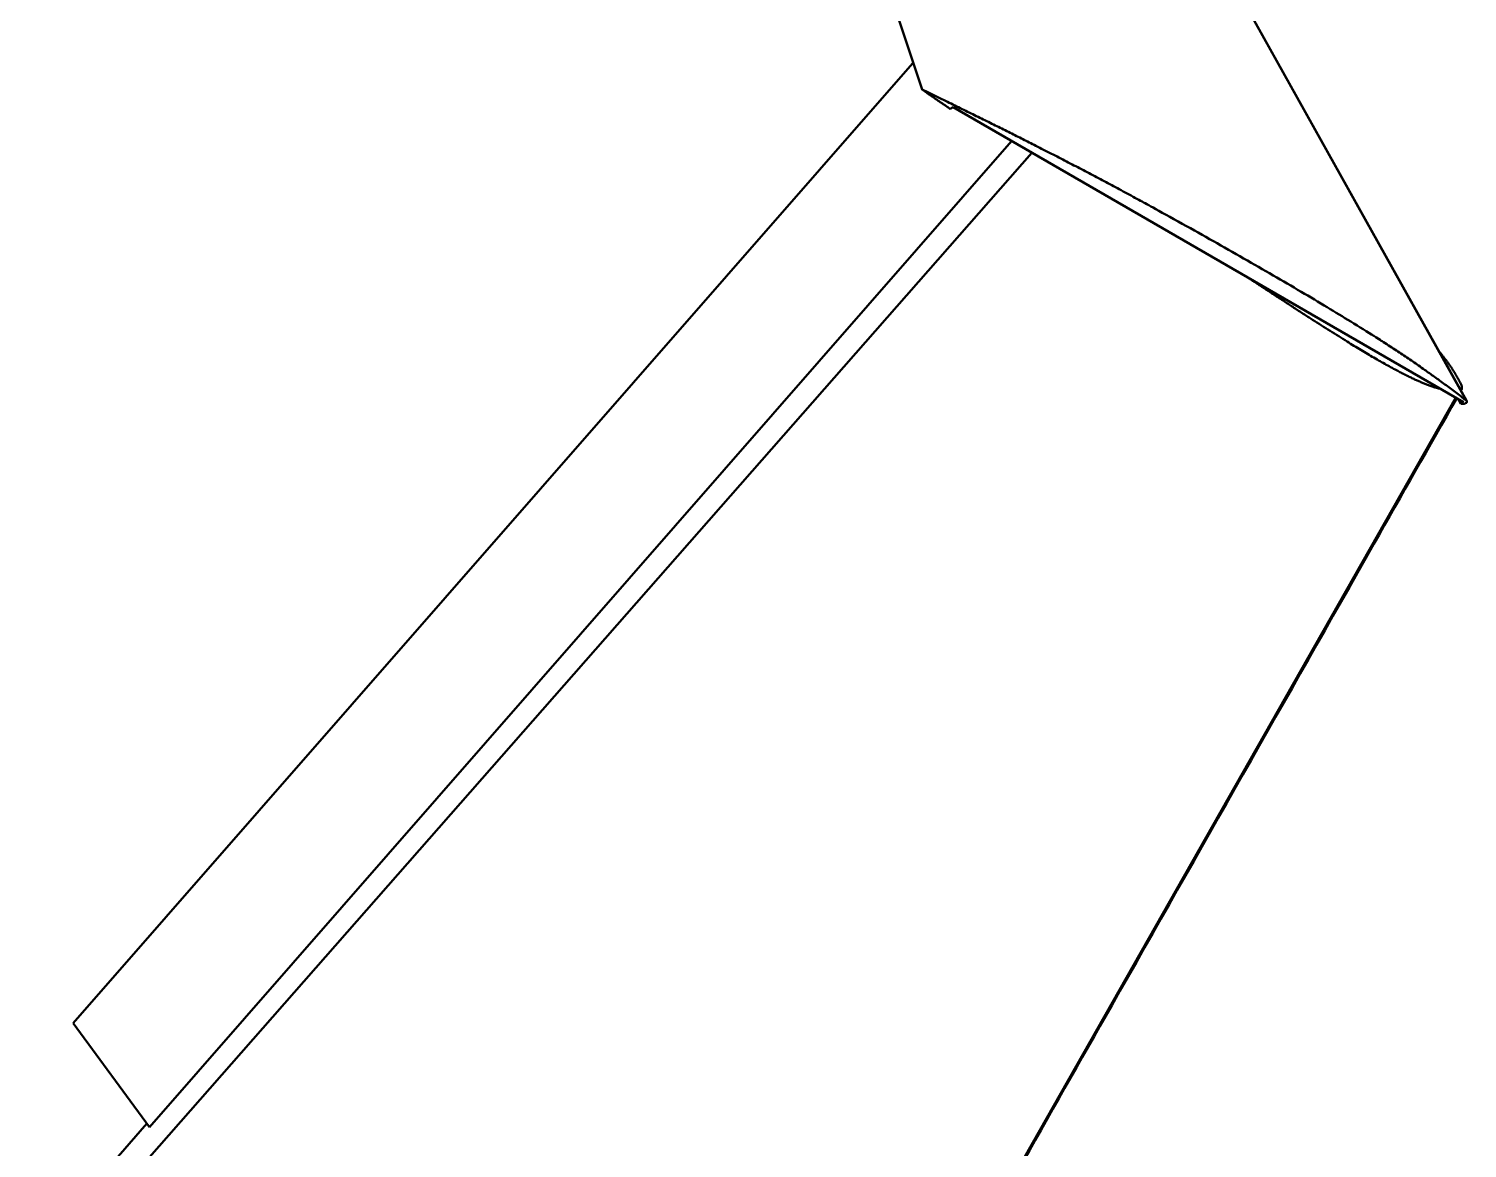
# Model space of a CAD drawing. Header units: millimetres. Extents: x 0 to 594, y 0 to 420.
# Drawn here: x 73.19 to 98.59, y 371.25 to 391.01 of the extents above; entities that cross this region are included whole.
import ezdxf

# ---------------------------------------------------------------- set-up
doc = ezdxf.new("R2010")
doc.units = ezdxf.units.MM
doc.header["$LTSCALE"] = 0.75
doc.layers.add('Sichtbar', color=7, linetype='Continuous', lineweight=50)

msp = doc.modelspace()

# ---------------------------------------------------------------- linework, layer by layer
at = {"layer": 'Sichtbar', "extrusion": (0.707107, 0.408248, 0.57735)}
for p, q in [((88.965, 389.942, 47.256), (85.43, 400.557, 44.081)), ((98.582, 384.444, 39.481), (91.511, 397.1, 39.192)), ((92.151, 395.953, 39.226), (98.579, 384.449, 39.488)), ((88.795, 390.401, 47.14), (73.977, 373.457, 23.551)), ((88.795, 390.401, 47.14), (88.815, 390.394, 47.121)), ((88.816, 390.388, 47.123), (88.795, 390.401, 47.14)), ((89.464, 389.597, 46.768), (89.513, 389.626, 46.809)), ((89.513, 389.626, 46.809), (98.529, 384.42, 39.448)), ((90.546, 389.03, 45.265), (75.322, 371.621, 21.029)), ((73.331, 368.829, 16.961), (90.906, 388.822, 44.979)), ((95.91, 380.131, 32.956), (98.391, 384.5, 39.241)), ((98.479, 384.392, 39.407), (98.431, 384.477, 39.405)), ((98.529, 384.42, 39.448), (98.479, 384.392, 39.407)), ((85.612, 362.002, 6.882), (95.91, 380.131, 32.956)), ((73.977, 373.457, 23.551), (75.322, 371.621, 21.029)), ((73.193, 369.302, 16.763), (75.276, 371.684, 20.079))]:
    msp.add_line(p, q, dxfattribs=at)
at = {"layer": 'Sichtbar', "extrusion": (-0.707107, -0.408248, -0.57735)}
msp.add_arc((-283.978, -128.113, -249.384), 0.125, 256.3469, 350.4743, dxfattribs=at)
at = {"layer": 'Sichtbar', "extrusion": (-1.29e-14, 0.816497, -0.57735)}
msp.add_arc((-98.511, 254.172, 291.103), 0.075, 154.4712, 295.5288, dxfattribs=at)
at = {"layer": 'Sichtbar', "extrusion": (1.75662e-11, 0.816497, -0.57735)}
msp.add_open_spline([(89.464, 389.597, 46.768), (89.293, 389.713, 46.932), (89.147, 389.813, 47.073), (89.034, 389.891, 47.184), (88.965, 389.942, 47.256)], degree=4, dxfattribs=at)
at = {"layer": 'Sichtbar', "extrusion": (2.72e-14, -0.816497, 0.57735)}
msp.add_open_spline([(88.965, 389.942, 47.256), (90.686, 389.1, 46.065), (92.764, 388.08, 44.623), (96.559, 385.889, 41.525), (97.668, 385.138, 40.462), (98.579, 384.449, 39.488)], degree=4, dxfattribs=at)
at = {"layer": 'Sichtbar', "extrusion": (-0.707107, -0.408248, -0.57735)}
msp.add_open_spline([(98.129, 384.651, 39.774), (97.756, 384.745, 40.164), (97.1, 385.085, 40.727), (96.164, 385.67, 41.46), (95.079, 386.383, 42.286), (94.729, 386.614, 42.55)], degree=4, knots=[1.191126, 1.191126, 1.191126, 1.191126, 1.191126, 2, 2.346123, 2.346123, 2.346123, 2.346123, 2.346123], dxfattribs=at)
msp.add_open_spline([(98.095, 385.317, 39.345), (98.203, 385.188, 39.303), (98.301, 385.057, 39.276), (98.386, 384.923, 39.267), (98.455, 384.786, 39.279)], degree=4, dxfattribs=at)
at = {"layer": 'Sichtbar', "extrusion": (-0.869409, 0.494094, 0)}
msp.add_open_spline([(98.489, 384.635, 39.345), (98.486, 384.631, 39.34), (98.484, 384.627, 39.334), (98.482, 384.623, 39.329)], degree=3, dxfattribs=at)
at = {"layer": 'Sichtbar'}
msp.add_open_spline([(98.407, 384.491, 39.138), (97.92, 383.634, 37.906), (97.432, 382.776, 36.673), (95.402, 379.204, 31.536), (93.859, 376.488, 27.632), (90.098, 369.871, 18.118), (87.881, 365.97, 12.508), (85.664, 362.068, 6.899)], degree=3, knots=[0.529867, 0.529867, 0.529867, 0.529867, 10, 10, 40, 40, 83.102051, 83.102051, 83.102051, 83.102051], dxfattribs=at)

doc.saveas('drawing.dxf')
